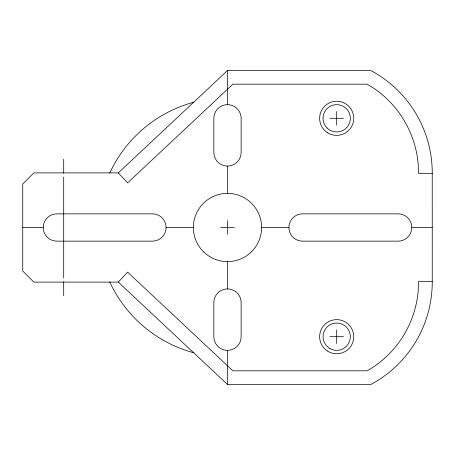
<?xml version="1.0" encoding="UTF-8"?>
<svg xmlns="http://www.w3.org/2000/svg" width="455" height="455" viewBox="0 0 455 455"><rect width="100%" height="100%" fill="white"/><g stroke="black" fill="none" stroke-linecap="round" stroke-linejoin="round"><path stroke-width="0.68" d="M432.25 281.486L432.239 282.1A116.019 116.019 0 0 1 370.814 384.469L227.494 384.469L118.294 282.1L33.829 282.1L22.75 271.015L22.75 183.985L33.829 172.9L118.294 172.9L227.494 70.531L370.814 70.531A116.019 116.019 0 0 1 432.239 172.9L432.25 281.486L418.6 281.486L418.156 291.302A102.358 102.358 0 0 1 372.309 367.714L367.071 370.819L232.892 370.819L127.633 272.141L118.294 282.1M329.864 118.306L343.514 118.306M432.25 173.514L418.6 173.514L418.156 163.698A102.358 102.358 0 0 0 372.309 87.286L367.071 84.181L232.892 84.181L127.633 182.859L118.294 172.9M22.75 227.5L43.225 227.5A13.65 13.65 0 0 1 56.875 213.85L152.419 213.85A13.65 13.65 0 0 1 166.069 227.5L193.369 227.5M220.669 227.5L234.319 227.5M261.619 227.5L288.914 227.5A13.65 13.65 0 0 1 302.564 213.85L398.114 213.85A13.65 13.65 0 0 1 411.764 227.5L432.25 227.5M329.864 336.694L343.514 336.694M336.689 111.481L336.689 125.131M336.689 329.869L336.689 343.519M227.494 70.531L227.494 104.656A13.65 13.65 0 0 1 241.144 118.306L241.144 152.425A13.65 13.65 0 0 1 227.494 166.075L227.494 193.375M227.494 220.675L227.494 234.325M227.494 261.625L227.494 288.925A13.65 13.65 0 0 1 241.144 302.575L241.144 336.694A13.65 13.65 0 0 1 227.494 350.344L227.494 384.469M63.7 159.25L63.7 173.162M63.7 177.052L63.7 277.948M63.7 281.838L63.7 295.75M411.764 227.5A13.65 13.65 0 0 1 398.114 241.15L302.564 241.15A13.65 13.65 0 0 1 288.914 227.5M227.494 104.656A13.65 13.65 0 0 0 213.844 118.306L213.844 152.425A13.65 13.65 0 0 0 227.494 166.075M43.225 227.5A13.65 13.65 0 0 0 56.875 241.15L152.419 241.15A13.65 13.65 0 0 0 166.069 227.5M227.494 350.344A13.65 13.65 0 0 1 213.844 336.694L213.844 302.575A13.65 13.65 0 0 1 227.494 288.925M193.921 352.807A129.726 129.726 0 0 1 109.729 281.907M109.729 173.093A129.726 129.726 0 0 1 193.921 102.193M327.327 350.959A17.062 17.062 0 0 0 353.723 337.673A17.062 17.062 0 0 0 329.022 321.458A17.062 17.062 0 0 0 327.327 350.959M203.76 252.019A34.125 34.125 0 0 0 260.596 235.792A34.125 34.125 0 0 0 218.127 194.689A34.125 34.125 0 0 0 203.76 252.019M327.327 132.564A17.062 17.062 0 0 0 353.723 119.284A17.062 17.062 0 0 0 329.022 103.063A17.062 17.062 0 0 0 327.327 132.564M327.037 127.957A13.65 13.65 0 0 0 349.872 121.838A13.65 13.65 0 0 0 333.157 105.122A13.65 13.65 0 0 0 327.037 127.957M329.864 348.519A13.65 13.65 0 0 0 350.339 336.694A13.65 13.65 0 0 0 329.864 324.876A13.65 13.65 0 0 0 329.864 348.519"/></g></svg>
